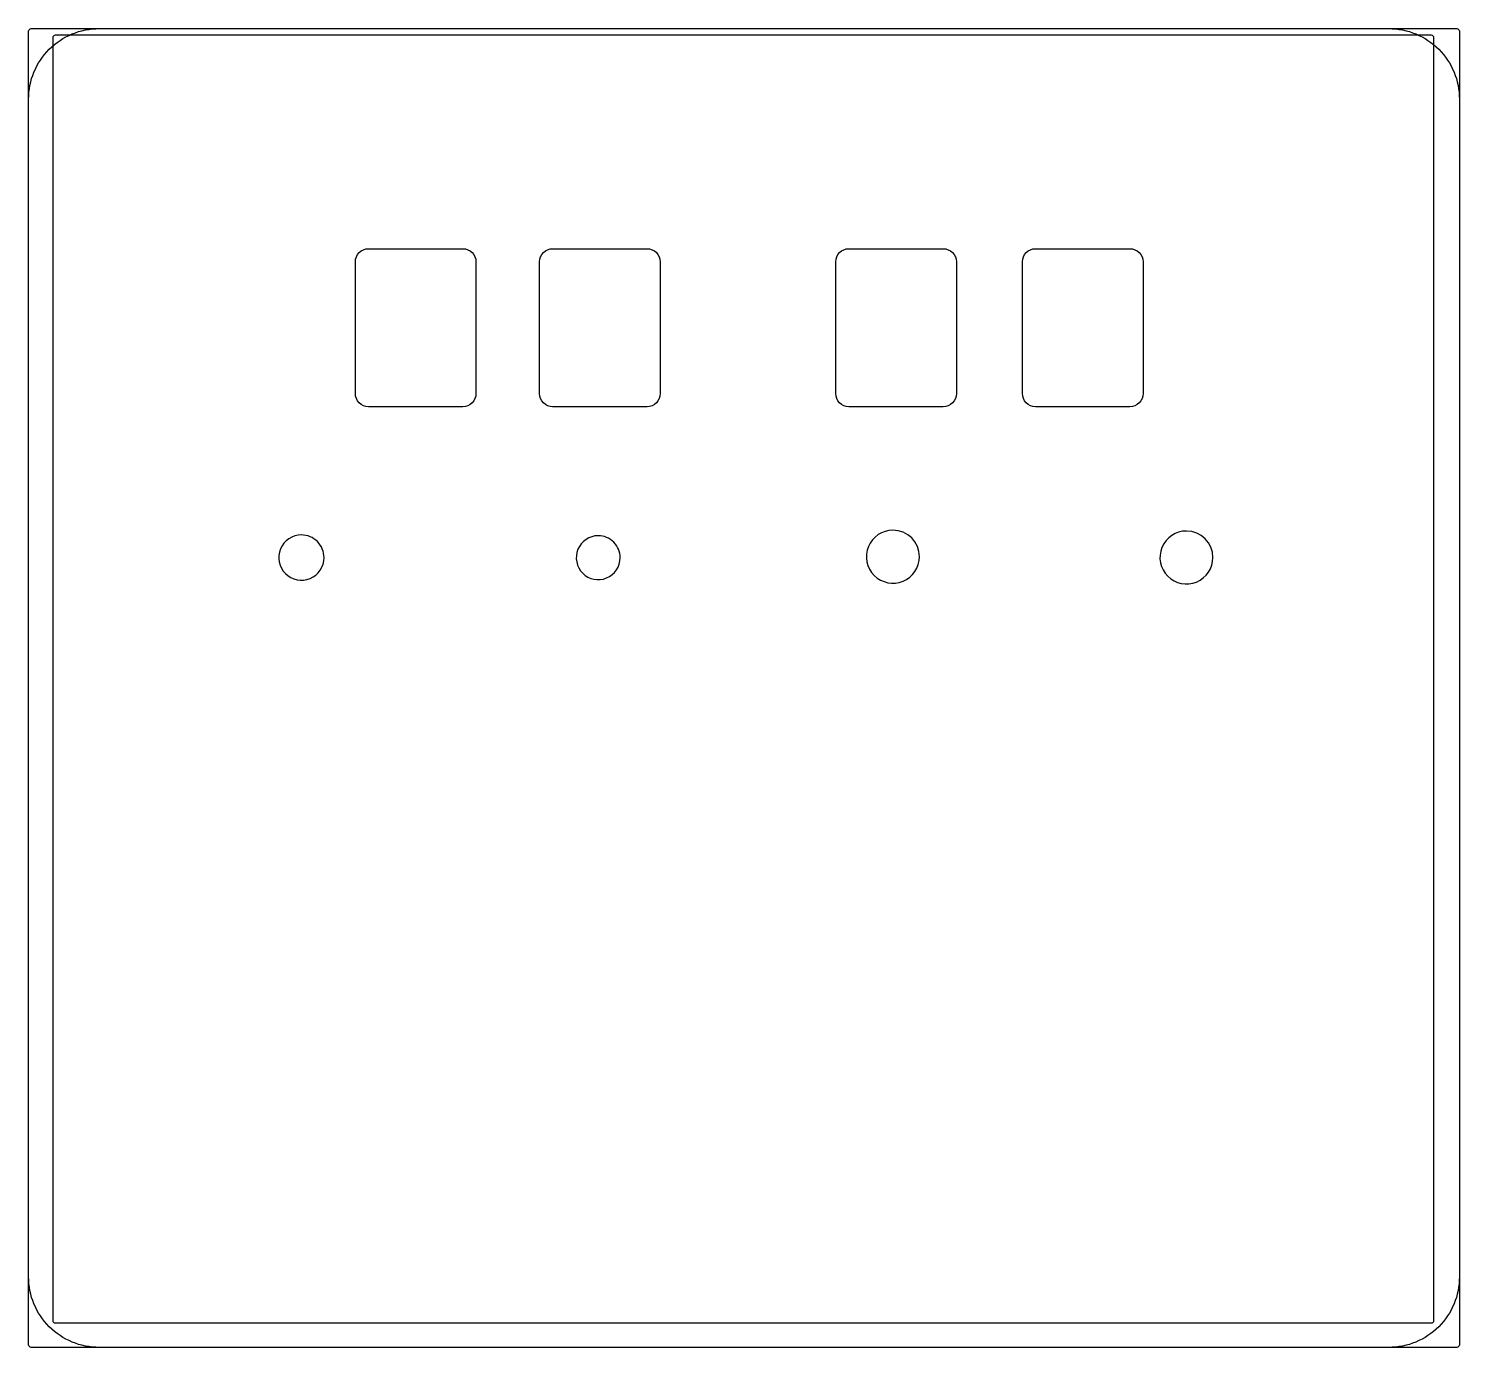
# Model space of a CAD drawing. Extents: x 0 to 155, y 0 to 143.
import ezdxf

# ---------------------------------------------------------------- set-up
doc = ezdxf.new("R2010")
doc.units = 0
doc.layers.add('Cutout', color=7, linetype='CONTINUOUS')

msp = doc.modelspace()

# ---------------------------------------------------------------- linework, layer by layer
at = {"layer": 'Cutout', "color": 1}
for points in [[(0, -0.129691), (0, 142.352869)], [(0.26812, 142.620989), (154.884435, 142.620989)], [(155.152555, 142.352869), (155.152555, -0.129691)], [(154.884435, -0.397812), (0.26812, -0.397812)]]:
    msp.add_lwpolyline(points, dxfattribs=at)
msp.add_lwpolyline([(0.26812, 142.620989)], close=True, dxfattribs=at)
at = {"layer": 'Cutout', "color": 7}
for points in [[(2.64506, 2.474447), (2.64506, 141.669001)], [(2.906993, 141.930935), (152.101551, 141.930935)], [(7.652597, 142.620989), (147.499959, 142.620989)], [(152.363484, 141.669001), (152.363484, 2.474447)], [(0, 7.254785), (0, 134.968393)], [(155.152555, 134.968393), (155.152555, 7.254785)], [(36.851016, 118.753832), (47.093814, 118.753832)], [(56.823755, 118.753832), (67.066553, 118.753832)], [(88.948296, 118.753832), (99.191093, 118.753832)], [(109.187748, 118.753832), (119.430545, 118.753832)], [(35.432033, 103.039318), (35.432033, 117.334849)], [(48.512797, 117.334849), (48.512797, 103.039318)], [(55.404772, 103.039318), (55.404772, 117.334849)], [(68.485536, 117.334849), (68.485536, 103.039318)], [(87.529312, 103.039318), (87.529312, 117.334849)], [(100.610076, 117.334849), (100.610076, 103.039318)], [(107.768764, 103.039318), (107.768764, 117.334849)], [(120.849528, 117.334849), (120.849528, 103.039318)], [(47.093814, 101.620334), (36.851016, 101.620334)], [(67.066553, 101.620334), (56.823755, 101.620334)], [(99.191093, 101.620334), (88.948296, 101.620334)], [(119.430545, 101.620334), (109.187748, 101.620334)], [(152.101551, 2.212514), (2.906993, 2.212514)], [(147.499959, -0.397812), (7.652597, -0.397812)]]:
    msp.add_lwpolyline(points, dxfattribs=at)
for points in [[(2.906993, 141.930935)], [(7.652597, 142.620989)], [(36.851016, 118.753832)], [(56.823755, 118.753832)], [(88.948296, 118.753832)], [(109.187748, 118.753832)], [(29.583405, 87.707541)], [(61.768474, 87.62672)], [(93.729095, 88.225068)], [(125.553894, 88.13416)]]:
    msp.add_lwpolyline(points, close=True, dxfattribs=at)
at = {"layer": 'Cutout', "color": 1}
for points in [[(0, 142.352869), (0, 142.423979), (0.028248, 142.492176), (0.078531, 142.542459)], [(0.078531, 142.542459), (0.128813, 142.592741), (0.19701, 142.620989), (0.26812, 142.620989)], [(154.884435, 142.620989), (154.955545, 142.620989), (155.023742, 142.592741), (155.074025, 142.542459)], [(155.074025, 142.542459), (155.124307, 142.492176), (155.152555, 142.423979), (155.152555, 142.352869)], [(0.078531, -0.319281), (0.028248, -0.268999), (0, -0.200801), (0, -0.129691)], [(0.26812, -0.397812), (0.19701, -0.397812), (0.128813, -0.369563), (0.078531, -0.319281)], [(155.074025, -0.319281), (155.023742, -0.369563), (154.955545, -0.397812), (154.884435, -0.397812)], [(155.152555, -0.129691), (155.152555, -0.200801), (155.124307, -0.268999), (155.074025, -0.319281)]]:
    msp.add_open_spline(points, degree=3, dxfattribs=at)
at = {"layer": 'Cutout', "color": 7}
for points in [[(2.241394, 140.379596), (3.676534, 141.814736), (5.623002, 142.620989), (7.652597, 142.620989)], [(2.64506, 141.669001), (2.64506, 141.73847), (2.672657, 141.805094), (2.721779, 141.854216)], [(2.721779, 141.854216), (2.770901, 141.903338), (2.837524, 141.930935), (2.906993, 141.930935)], [(147.499959, 142.620989), (149.529553, 142.620989), (151.476021, 141.814736), (152.911162, 140.379596)], [(152.101551, 141.930935), (152.17102, 141.930935), (152.237644, 141.903338), (152.286766, 141.854216)], [(152.286766, 141.854216), (152.335887, 141.805094), (152.363484, 141.73847), (152.363484, 141.669001)], [(0, 134.968393), (0, 136.997988), (0.806253, 138.944455), (2.241394, 140.379596)], [(152.911162, 140.379596), (154.346302, 138.944455), (155.152555, 136.997988), (155.152555, 134.968393)], [(35.432033, 117.334849), (35.432033, 117.711187), (35.581533, 118.072111), (35.847644, 118.338222)], [(35.847644, 118.338222), (36.113755, 118.604333), (36.474678, 118.753832), (36.851016, 118.753832)], [(47.093814, 118.753832), (47.470151, 118.753832), (47.831075, 118.604333), (48.097186, 118.338222)], [(48.097186, 118.338222), (48.363297, 118.072111), (48.512797, 117.711187), (48.512797, 117.334849)], [(55.404772, 117.334849), (55.404772, 117.711187), (55.554271, 118.072111), (55.820382, 118.338222)], [(55.820382, 118.338222), (56.086493, 118.604333), (56.447417, 118.753832), (56.823755, 118.753832)], [(67.066553, 118.753832), (67.44289, 118.753832), (67.803814, 118.604333), (68.069925, 118.338222)], [(68.069925, 118.338222), (68.336036, 118.072111), (68.485536, 117.711187), (68.485536, 117.334849)], [(87.529312, 117.334849), (87.529312, 117.711187), (87.678812, 118.072111), (87.944923, 118.338222)], [(87.944923, 118.338222), (88.211034, 118.604333), (88.571958, 118.753832), (88.948296, 118.753832)], [(99.191093, 118.753832), (99.567431, 118.753832), (99.928355, 118.604333), (100.194466, 118.338222)], [(100.194466, 118.338222), (100.460577, 118.072111), (100.610076, 117.711187), (100.610076, 117.334849)], [(107.768764, 117.334849), (107.768764, 117.711187), (107.918264, 118.072111), (108.184375, 118.338222)], [(108.184375, 118.338222), (108.450486, 118.604333), (108.81141, 118.753832), (109.187748, 118.753832)], [(119.430545, 118.753832), (119.806883, 118.753832), (120.167807, 118.604333), (120.433918, 118.338222)], [(120.433918, 118.338222), (120.700029, 118.072111), (120.849528, 117.711187), (120.849528, 117.334849)], [(35.847644, 102.035945), (35.581533, 102.302056), (35.432033, 102.66298), (35.432033, 103.039318)], [(48.512797, 103.039318), (48.512797, 102.66298), (48.363297, 102.302056), (48.097186, 102.035945)], [(55.820382, 102.035945), (55.554271, 102.302056), (55.404772, 102.66298), (55.404772, 103.039318)], [(68.485536, 103.039318), (68.485536, 102.66298), (68.336036, 102.302056), (68.069925, 102.035945)], [(87.944923, 102.035945), (87.678812, 102.302056), (87.529312, 102.66298), (87.529312, 103.039318)], [(100.610076, 103.039318), (100.610076, 102.66298), (100.460577, 102.302056), (100.194466, 102.035945)], [(108.184375, 102.035945), (107.918264, 102.302056), (107.768764, 102.66298), (107.768764, 103.039318)], [(120.849528, 103.039318), (120.849528, 102.66298), (120.700029, 102.302056), (120.433918, 102.035945)], [(36.851016, 101.620334), (36.474678, 101.620334), (36.113755, 101.769834), (35.847644, 102.035945)], [(48.097186, 102.035945), (47.831075, 101.769834), (47.470151, 101.620334), (47.093814, 101.620334)], [(56.823755, 101.620334), (56.447417, 101.620334), (56.086493, 101.769834), (55.820382, 102.035945)], [(68.069925, 102.035945), (67.803814, 101.769834), (67.44289, 101.620334), (67.066553, 101.620334)], [(88.948296, 101.620334), (88.571958, 101.620334), (88.211034, 101.769834), (87.944923, 102.035945)], [(100.194466, 102.035945), (99.928355, 101.769834), (99.567431, 101.620334), (99.191093, 101.620334)], [(109.187748, 101.620334), (108.81141, 101.620334), (108.450486, 101.769834), (108.184375, 102.035945)], [(120.433918, 102.035945), (120.167807, 101.769834), (119.806883, 101.620334), (119.430545, 101.620334)], [(29.583405, 87.707541), (28.591418, 87.707541), (27.697108, 87.109982), (27.317491, 86.193505)], [(31.317661, 86.989189), (30.857708, 87.449142), (30.233877, 87.707541), (29.583405, 87.707541)], [(32.036013, 85.254933), (32.036013, 85.905405), (31.777614, 86.529235), (31.317661, 86.989189)], [(61.768474, 87.62672), (60.804863, 87.62672), (59.936136, 87.046255), (59.567378, 86.155994)], [(63.453121, 86.928916), (63.006325, 87.375712), (62.400339, 87.62672), (61.768474, 87.62672)], [(64.150924, 85.24427), (64.150924, 85.876135), (63.899917, 86.48212), (63.453121, 86.928916)], [(93.729095, 88.225068), (92.566849, 88.225068), (91.519046, 87.524949), (91.074274, 86.451174)], [(96.602652, 85.351511), (96.602652, 86.938533), (95.316117, 88.225068), (93.729095, 88.225068)], [(125.553894, 88.13416), (124.391648, 88.13416), (123.343845, 87.43404), (122.899073, 86.360266)], [(128.427451, 85.260603), (128.427451, 86.847625), (127.140916, 88.13416), (125.553894, 88.13416)], [(27.317491, 86.193505), (26.937874, 85.277028), (27.147709, 84.222118), (27.84915, 83.520677)], [(59.567378, 86.155994), (59.19862, 85.265734), (59.402452, 84.241), (60.083828, 83.559624)], [(91.074274, 86.451174), (90.629502, 85.377399), (90.875351, 84.141431), (91.697183, 83.319599)], [(94.828758, 82.69669), (95.902532, 83.141462), (96.602652, 84.189266), (96.602652, 85.351511)], [(122.899073, 86.360266), (122.454301, 85.286491), (122.70015, 84.050523), (123.521982, 83.228691)], [(30.521978, 82.989018), (31.438455, 83.368636), (32.036013, 84.262945), (32.036013, 85.254933)], [(62.680198, 83.043174), (63.570459, 83.411932), (64.150924, 84.280659), (64.150924, 85.24427)], [(126.653557, 82.605782), (127.727332, 83.050554), (128.427451, 84.098357), (128.427451, 85.260603)], [(27.84915, 83.520677), (28.550591, 82.819236), (29.605501, 82.609401), (30.521978, 82.989018)], [(60.083828, 83.559624), (60.765204, 82.878248), (61.789938, 82.674416), (62.680198, 83.043174)], [(91.697183, 83.319599), (92.519015, 82.497767), (93.754983, 82.251918), (94.828758, 82.69669)], [(123.521982, 83.228691), (124.343814, 82.406859), (125.579782, 82.16101), (126.653557, 82.605782)], [(2.241394, 1.843582), (0.806253, 3.278722), (0, 5.22519), (0, 7.254785)], [(155.152555, 7.254785), (155.152555, 5.22519), (154.346302, 3.278722), (152.911162, 1.843582)], [(7.652597, -0.397812), (5.623002, -0.397812), (3.676534, 0.408442), (2.241394, 1.843582)], [(2.721779, 2.289233), (2.672657, 2.338355), (2.64506, 2.404978), (2.64506, 2.474447)], [(2.906993, 2.212514), (2.837524, 2.212514), (2.770901, 2.240111), (2.721779, 2.289233)], [(152.911162, 1.843582), (151.476021, 0.408442), (149.529553, -0.397812), (147.499959, -0.397812)], [(152.363484, 2.474447), (152.363484, 2.329786), (152.246212, 2.212514), (152.101551, 2.212514)]]:
    msp.add_open_spline(points, degree=3, dxfattribs=at)

doc.saveas('drawing.dxf')
